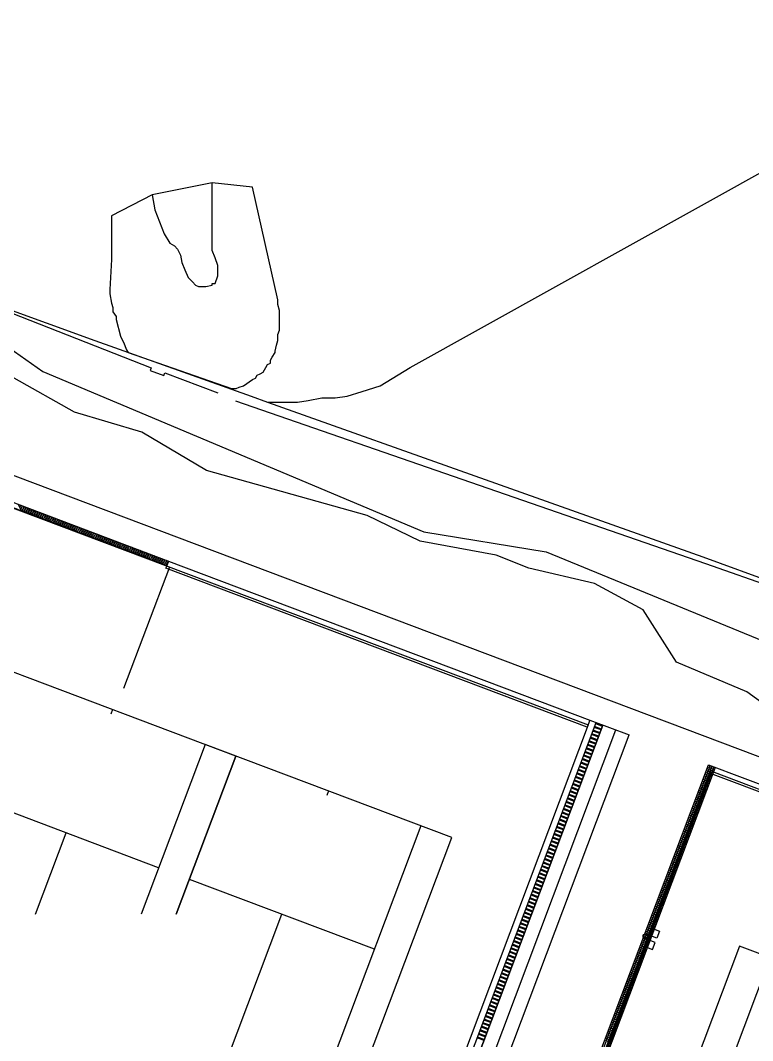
# Model space of a CAD drawing. Header units: millimetres. Extents: x 521005098 to 522149999836, y 174611071 to 175300000107.
# Drawn here: x 522026399073 to 522056878836, y 175115864628 to 175158325895 of the extents above; entities that cross this region are included whole.
import ezdxf

# ---------------------------------------------------------------- set-up
doc = ezdxf.new("R2010")
doc.units = ezdxf.units.MM
doc.header["$LTSCALE"] = 200
for name, color, linetype in [('0-35TEXT', 3, 'Continuous'), ('siteplan$0$0-35TEXT', 3, 'Continuous'), ('siteplan$0$siteplan$0$13', 1, 'Continuous'), ('siteplan$0$siteplan$0$19', 1, 'Continuous'), ('siteplan$0$siteplan$0$21', 1, 'Continuous'), ('siteplan$0$siteplan$0$25', 1, 'Continuous'), ('siteplan$0$siteplan$0$26', 1, 'Continuous'), ('siteplan$0$siteplan$0$57', 1, 'Continuous'), ('siteplan$0$siteplan$0$59', 1, 'Continuous'), ('siteplan$0$siteplan$0$60', 1, 'Continuous'), ('siteplan$0$siteplan$0$62', 1, 'Continuous'), ('siteplan$0$siteplan$0$63', 1, 'Continuous'), ('siteplan$0$siteplan$0$9', 1, 'Continuous')]:
    doc.layers.add(name, color=color, linetype=linetype)
doc.layers.get('siteplan$0$0-35TEXT').off()

# ---------------------------------------------------------------- blocks, each defined once
blk = doc.blocks.new('siteplan$0$siteplan')
at = {"layer": 'siteplan$0$siteplan$0$13', "color": 8}
for p, q in [((21536.06, 75051.38), (21534.38, 75051.56)), ((21537.12, 75046.69), (21536.06, 75051.38)), ((21531.88, 75051.06), (21530.19, 75050.19)), ((21530.19, 75050.19), (21530.19, 75048.38)), ((21530.19, 75048.38), (21530.12, 75047.12)), ((21530.12, 75047.12), (21530.12, 75046.94)), ((21530.12, 75046.94), (21530.19, 75046.56)), ((21530.19, 75046.56), (21530.25, 75046.38)), ((21537.12, 75046.5), (21537.12, 75046.69)), ((21537.19, 75046.25), (21537.12, 75046.5)), ((21530.25, 75046.38), (21530.25, 75046.19)), ((21530.25, 75046.19), (21530.38, 75046)), ((21537.19, 75045.44), (21537.19, 75046.25)), ((21530.38, 75046), (21530.38, 75045.88)), ((21530.38, 75045.88), (21530.56, 75045.19)), ((21537.12, 75045.25), (21537.19, 75045.44)), ((21537.12, 75045), (21537.12, 75045.25)), ((21530.56, 75045.19), (21530.62, 75045.06)), ((21530.62, 75045.06), (21530.69, 75044.94)), ((21530.69, 75044.94), (21530.81, 75044.62)), ((21537, 75044.56), (21537.06, 75044.81)), ((21537.06, 75044.81), (21537.12, 75045)), ((21530.81, 75044.62), (21530.88, 75044.5)), ((21530.88, 75044.5), (21535.19, 75043)), ((21536.88, 75044.31), (21537, 75044.5)), ((21537, 75044.5), (21537, 75044.56)), ((21536.62, 75043.88), (21536.69, 75044)), ((21536.69, 75044), (21536.81, 75044.06)), ((21536.81, 75044.19), (21536.88, 75044.31)), ((21536.81, 75044.06), (21536.81, 75044.19)), ((21536.19, 75043.44), (21536.25, 75043.56)), ((21536.25, 75043.56), (21536.38, 75043.62)), ((21536.38, 75043.62), (21536.5, 75043.69)), ((21536.5, 75043.69), (21536.62, 75043.88)), ((21535.5, 75043.06), (21535.69, 75043.12)), ((21535.69, 75043.12), (21536.06, 75043.38)), ((21536.06, 75043.38), (21536.19, 75043.44)), ((21535.19, 75043), (21535.38, 75043)), ((21535.38, 75043), (21535.5, 75043.06))]:
    blk.add_line(p, q, dxfattribs=at)
at = {"layer": 'siteplan$0$siteplan$0$19', "color": 8}
for p, q in [((21525.621, 75046.309), (21531.845, 75043.871)), ((21524.938, 75045.388), (21527.339, 75043.718)), ((21527.339, 75043.718), (21543.188, 75037.04)), ((21531.845, 75043.871), (21531.803, 75043.759)), ((21531.803, 75043.759), (21532.366, 75043.549)), ((21532.366, 75043.549), (21532.408, 75043.662)), ((21532.408, 75043.662), (21534.618, 75042.825)), ((21543.188, 75037.04), (21548.288, 75036.209)), ((21548.288, 75036.209), (21560.626, 75031.136))]:
    blk.add_line(p, q, dxfattribs=at)
at = {"layer": 'siteplan$0$siteplan$0$21', "color": 8}
for p, q in [((21552.644, 75020.229), (21552.754, 75020.52)), ((21552.896, 75020.134), (21552.644, 75020.229)), ((21552.754, 75020.52), (21553.005, 75020.425)), ((21553.005, 75020.425), (21552.896, 75020.134)), ((21552.574, 75020.042), (21552.464, 75019.752)), ((21552.464, 75019.752), (21552.715, 75019.657)), ((21552.825, 75019.947), (21552.574, 75020.042)), ((21552.715, 75019.657), (21552.825, 75019.947))]:
    blk.add_line(p, q, dxfattribs=at)
blk.add_circle((21552.422, 75020.206), 0.1, dxfattribs=at)
at = {"layer": 'siteplan$0$siteplan$0$25', "color": 8}
for p, q in [((21535.354, 75042.486), (21554.913, 75035.725)), ((21554.913, 75035.725), (21597.253, 75020.729))]:
    blk.add_line(p, q, dxfattribs=at)
at = {"layer": 'siteplan$0$siteplan$0$26', "color": 8}
for p, q in [((21535.37, 75027.707), (21525.106, 75031.579)), ((21530.238, 75029.643), (21530.167, 75029.457)), ((21550.106, 75029.203), (21551.734, 75028.588)), ((21537.671, 74994.594), (21550.649, 75028.998)), ((21538.214, 74994.389), (21551.191, 75028.793)), ((21538.756, 74994.185), (21551.734, 75028.588)), ((21534.088, 75028.191), (21531.421, 75021.122)), ((21534.088, 75028.191), (21531.421, 75021.122)), ((21544.352, 75024.319), (21534.088, 75028.191)), ((21535.37, 75027.707), (21532.886, 75021.122)), ((21532.886, 75021.122), (21535.37, 75027.707)), ((21539.22, 75026.255), (21539.15, 75026.068)), ((21532.152, 75023.059), (21524.452, 75025.963)), ((21527.022, 75021.122), (21528.302, 75024.512)), ((21543.07, 75024.803), (21534.681, 75002.562)), ((21535.963, 75002.079), (21544.352, 75024.319)), ((21541.134, 75019.671), (21533.434, 75022.575)), ((21532.765, 75009.148), (21537.284, 75021.124)), ((21556.328, 75019.801), (21547.939, 74997.561)), ((21566.592, 75015.93), (21556.328, 75019.801)), ((21557.61, 75019.318), (21549.221, 74997.078))]:
    blk.add_line(p, q, dxfattribs=at)
at = {"layer": 'siteplan$0$siteplan$0$57', "color": 8}
for p, q in [((21590.021, 75015.268), (21475.873, 75058.326)), ((21528.65, 75042.019), (21526.134, 75043.44)), ((21531.453, 75041.182), (21528.65, 75042.019)), ((21534.147, 75039.59), (21531.453, 75041.182)), ((21540.838, 75037.719), (21534.147, 75039.59)), ((21543.038, 75036.658), (21540.838, 75037.719)), ((21546.209, 75036.064), (21543.038, 75036.658)), ((21547.565, 75035.525), (21546.209, 75036.064)), ((21550.303, 75034.885), (21547.565, 75035.525)), ((21552.317, 75033.789), (21550.303, 75034.885)), ((21553.706, 75031.613), (21552.317, 75033.789)), ((21556.639, 75030.382), (21553.706, 75031.613)), ((21558.951, 75028.69), (21556.639, 75030.382))]:
    blk.add_line(p, q, dxfattribs=at)
at = {"layer": 'siteplan$0$siteplan$0$59', "color": 8}
for p, q in [((21515.029, 75042.434), (21532.567, 75035.818)), ((21532.497, 75035.631), (21515.145, 75042.176)), ((21526.443, 75037.915), (21526.326, 75038.172)), ((21526.527, 75037.883), (21526.41, 75038.141)), ((21526.611, 75037.851), (21526.494, 75038.109)), ((21526.695, 75037.82), (21526.579, 75038.077)), ((21526.779, 75037.788), (21526.663, 75038.046)), ((21526.863, 75037.756), (21526.747, 75038.014)), ((21526.947, 75037.725), (21526.831, 75037.982)), ((21527.031, 75037.693), (21526.915, 75037.951)), ((21527.115, 75037.661), (21526.999, 75037.919)), ((21527.199, 75037.629), (21527.083, 75037.887)), ((21527.283, 75037.598), (21527.167, 75037.856)), ((21527.367, 75037.566), (21527.251, 75037.824)), ((21527.451, 75037.534), (21527.335, 75037.792)), ((21527.535, 75037.503), (21527.419, 75037.76)), ((21527.619, 75037.471), (21527.503, 75037.729)), ((21527.703, 75037.439), (21527.587, 75037.697)), ((21527.787, 75037.408), (21527.671, 75037.665)), ((21527.871, 75037.376), (21527.755, 75037.634)), ((21527.955, 75037.344), (21527.839, 75037.602)), ((21528.039, 75037.313), (21527.923, 75037.57)), ((21528.123, 75037.281), (21528.007, 75037.539)), ((21528.207, 75037.249), (21528.091, 75037.507)), ((21528.291, 75037.217), (21528.175, 75037.475)), ((21528.376, 75037.186), (21528.259, 75037.443)), ((21528.46, 75037.154), (21528.343, 75037.412)), ((21528.544, 75037.122), (21528.427, 75037.38)), ((21528.628, 75037.091), (21528.511, 75037.348)), ((21528.712, 75037.059), (21528.595, 75037.317)), ((21528.796, 75037.027), (21528.679, 75037.285)), ((21528.88, 75036.996), (21528.763, 75037.253)), ((21528.964, 75036.964), (21528.847, 75037.222)), ((21529.048, 75036.932), (21528.931, 75037.19)), ((21529.132, 75036.9), (21529.015, 75037.158)), ((21529.216, 75036.869), (21529.099, 75037.127)), ((21529.3, 75036.837), (21529.183, 75037.095)), ((21529.384, 75036.805), (21529.267, 75037.063)), ((21529.468, 75036.774), (21529.351, 75037.031)), ((21529.552, 75036.742), (21529.435, 75037)), ((21529.636, 75036.71), (21529.519, 75036.968)), ((21529.72, 75036.679), (21529.603, 75036.936)), ((21529.804, 75036.647), (21529.687, 75036.905)), ((21529.888, 75036.615), (21529.771, 75036.873)), ((21529.972, 75036.584), (21529.855, 75036.841)), ((21530.056, 75036.552), (21529.939, 75036.81)), ((21530.14, 75036.52), (21530.023, 75036.778)), ((21530.224, 75036.488), (21530.107, 75036.746)), ((21530.308, 75036.457), (21530.192, 75036.714)), ((21530.392, 75036.425), (21530.276, 75036.683)), ((21530.476, 75036.393), (21530.36, 75036.651)), ((21530.56, 75036.362), (21530.444, 75036.619)), ((21530.644, 75036.33), (21530.528, 75036.588)), ((21530.728, 75036.298), (21530.612, 75036.556)), ((21530.812, 75036.267), (21530.696, 75036.524)), ((21530.896, 75036.235), (21530.78, 75036.493)), ((21530.98, 75036.203), (21530.864, 75036.461)), ((21531.064, 75036.172), (21530.948, 75036.429)), ((21531.148, 75036.14), (21531.032, 75036.398)), ((21531.232, 75036.108), (21531.116, 75036.366)), ((21531.316, 75036.076), (21531.2, 75036.334)), ((21531.4, 75036.045), (21531.284, 75036.302)), ((21531.484, 75036.013), (21531.368, 75036.271)), ((21531.568, 75035.981), (21531.452, 75036.239)), ((21531.652, 75035.95), (21531.536, 75036.207)), ((21531.736, 75035.918), (21531.62, 75036.176)), ((21531.82, 75035.886), (21531.704, 75036.144)), ((21531.905, 75035.855), (21531.788, 75036.112)), ((21531.989, 75035.823), (21531.872, 75036.081)), ((21532.073, 75035.791), (21531.956, 75036.049)), ((21532.157, 75035.759), (21532.04, 75036.017)), ((21532.241, 75035.728), (21532.124, 75035.986)), ((21532.325, 75035.696), (21532.208, 75035.954)), ((21532.409, 75035.664), (21532.292, 75035.922)), ((21532.493, 75035.633), (21532.376, 75035.89)), ((21532.527, 75035.711), (21532.46, 75035.859)), ((21532.567, 75035.818), (21532.497, 75035.631)), ((21532.559, 75035.795), (21532.544, 75035.827))]:
    blk.add_line(p, q, dxfattribs=at)
at = {"layer": 'siteplan$0$siteplan$0$60', "color": 8}
for p, q in [((21515.175, 75042.149), (21550.03, 75029.001)), ((21530.708, 75030.536), (21532.614, 75035.587)), ((21550.03, 75029.001), (21537.128, 74994.799)), ((21542.256, 74992.865), (21555.163, 75027.081)), ((21555.163, 75027.081), (21587.218, 75014.99))]:
    blk.add_line(p, q, dxfattribs=at)
at = {"layer": 'siteplan$0$siteplan$0$62', "color": 8}
for p, q in [((21532.456, 75035.524), (21532.491, 75035.617)), ((21549.995, 75028.908), (21532.456, 75035.524)), ((21532.567, 75035.818), (21550.106, 75029.203)), ((21550.106, 75029.203), (21549.995, 75028.908)), ((21541.998, 74992.748), (21555.046, 75027.339)), ((21542.384, 74992.923), (21555.221, 75026.952)), ((21555.046, 75027.339), (21587.288, 75015.177)), ((21555.221, 75026.952), (21587.183, 75014.896))]:
    blk.add_line(p, q, dxfattribs=at)
at = {"layer": 'siteplan$0$siteplan$0$63', "color": 8}
for p, q in [((21537.39, 74994.7), (21550.368, 75029.104)), ((21550.634, 75028.96), (21550.353, 75029.066)), ((21550.641, 75028.978), (21550.36, 75029.084)), ((21550.368, 75029.104), (21550.649, 75028.998)), ((21550.649, 75028.998), (21537.671, 74994.594)), ((21550.473, 75028.533), (21550.192, 75028.638)), ((21550.515, 75028.644), (21550.234, 75028.75)), ((21550.522, 75028.663), (21550.241, 75028.768)), ((21550.529, 75028.681), (21550.248, 75028.787)), ((21550.571, 75028.793), (21550.29, 75028.898)), ((21550.578, 75028.811), (21550.297, 75028.917)), ((21550.585, 75028.83), (21550.304, 75028.936)), ((21550.627, 75028.941), (21550.346, 75029.047)), ((21550.347, 75028.198), (21550.066, 75028.304)), ((21550.354, 75028.217), (21550.073, 75028.323)), ((21550.361, 75028.236), (21550.08, 75028.341)), ((21550.403, 75028.347), (21550.122, 75028.453)), ((21550.41, 75028.366), (21550.129, 75028.471)), ((21550.417, 75028.384), (21550.136, 75028.49)), ((21550.459, 75028.495), (21550.178, 75028.601)), ((21550.466, 75028.514), (21550.185, 75028.62)), ((21550.179, 75027.753), (21549.898, 75027.859)), ((21550.186, 75027.771), (21549.905, 75027.877)), ((21550.193, 75027.79), (21549.912, 75027.896)), ((21550.235, 75027.901), (21549.954, 75028.007)), ((21550.242, 75027.92), (21549.961, 75028.026)), ((21550.249, 75027.938), (21549.968, 75028.044)), ((21550.291, 75028.05), (21550.01, 75028.156)), ((21550.298, 75028.068), (21550.017, 75028.174)), ((21550.305, 75028.087), (21550.024, 75028.193)), ((21550.011, 75027.307), (21549.73, 75027.413)), ((21550.018, 75027.326), (21549.737, 75027.432)), ((21550.025, 75027.344), (21549.744, 75027.45)), ((21550.067, 75027.456), (21549.786, 75027.562)), ((21550.074, 75027.474), (21549.793, 75027.58)), ((21550.081, 75027.493), (21549.8, 75027.599)), ((21550.123, 75027.604), (21549.842, 75027.71)), ((21550.13, 75027.623), (21549.849, 75027.729)), ((21550.137, 75027.641), (21549.856, 75027.747)), ((21541.998, 74992.748), (21555.046, 75027.339)), ((21555.11, 75027.315), (21542.062, 74992.724)), ((21555.184, 75027.287), (21542.136, 74992.696)), ((21555.259, 75027.259), (21542.211, 74992.668)), ((21555.327, 75027.233), (21542.279, 74992.642)), ((21549.843, 75026.862), (21549.562, 75026.967)), ((21549.85, 75026.88), (21549.569, 75026.986)), ((21549.857, 75026.899), (21549.576, 75027.005)), ((21549.899, 75027.01), (21549.618, 75027.116)), ((21549.906, 75027.029), (21549.625, 75027.135)), ((21549.913, 75027.047), (21549.632, 75027.153)), ((21549.955, 75027.159), (21549.674, 75027.265)), ((21549.962, 75027.177), (21549.681, 75027.283)), ((21549.969, 75027.196), (21549.688, 75027.302)), ((21555.179, 75026.842), (21554.899, 75026.948)), ((21555.207, 75026.916), (21554.927, 75027.022)), ((21555.235, 75026.991), (21554.955, 75027.097)), ((21555.263, 75027.065), (21554.983, 75027.171)), ((21555.291, 75027.139), (21555.011, 75027.245)), ((21555.319, 75027.214), (21555.039, 75027.319)), ((21555.046, 75027.339), (21555.327, 75027.233)), ((21549.675, 75026.416), (21549.394, 75026.522)), ((21549.682, 75026.435), (21549.401, 75026.54)), ((21549.689, 75026.453), (21549.408, 75026.559)), ((21549.731, 75026.565), (21549.45, 75026.67)), ((21549.738, 75026.583), (21549.457, 75026.689)), ((21549.745, 75026.602), (21549.464, 75026.708)), ((21549.787, 75026.713), (21549.506, 75026.819)), ((21549.794, 75026.732), (21549.513, 75026.838)), ((21549.801, 75026.75), (21549.52, 75026.856)), ((21555.039, 75026.471), (21554.759, 75026.577)), ((21555.067, 75026.545), (21554.787, 75026.651)), ((21555.095, 75026.619), (21554.815, 75026.725)), ((21555.123, 75026.694), (21554.843, 75026.8)), ((21555.151, 75026.768), (21554.871, 75026.874)), ((21549.514, 75025.989), (21549.233, 75026.095)), ((21549.521, 75026.008), (21549.24, 75026.113)), ((21549.563, 75026.119), (21549.282, 75026.225)), ((21549.57, 75026.138), (21549.289, 75026.243)), ((21549.577, 75026.156), (21549.296, 75026.262)), ((21549.619, 75026.267), (21549.338, 75026.373)), ((21549.626, 75026.286), (21549.345, 75026.392)), ((21549.633, 75026.305), (21549.352, 75026.41)), ((21554.871, 75026.025), (21554.59, 75026.131)), ((21554.899, 75026.1), (21554.618, 75026.205)), ((21554.927, 75026.174), (21554.646, 75026.28)), ((21554.955, 75026.248), (21554.674, 75026.354)), ((21554.983, 75026.322), (21554.702, 75026.428)), ((21555.011, 75026.397), (21554.731, 75026.502)), ((21549.352, 75025.562), (21549.072, 75025.668)), ((21549.395, 75025.673), (21549.114, 75025.779)), ((21549.402, 75025.692), (21549.121, 75025.798)), ((21549.409, 75025.71), (21549.128, 75025.816)), ((21549.451, 75025.822), (21549.17, 75025.928)), ((21549.458, 75025.84), (21549.177, 75025.946)), ((21549.465, 75025.859), (21549.184, 75025.965)), ((21549.507, 75025.97), (21549.226, 75026.076)), ((21554.703, 75025.58), (21554.422, 75025.686)), ((21554.731, 75025.654), (21554.45, 75025.76)), ((21554.759, 75025.728), (21554.478, 75025.834)), ((21554.787, 75025.802), (21554.506, 75025.908)), ((21554.815, 75025.877), (21554.534, 75025.983)), ((21554.843, 75025.951), (21554.562, 75026.057)), ((21549.226, 75025.228), (21548.946, 75025.334)), ((21549.233, 75025.246), (21548.953, 75025.352)), ((21549.24, 75025.265), (21548.96, 75025.371)), ((21549.282, 75025.376), (21549.002, 75025.482)), ((21549.289, 75025.395), (21549.009, 75025.501)), ((21549.296, 75025.413), (21549.016, 75025.519)), ((21549.338, 75025.525), (21549.058, 75025.631)), ((21549.345, 75025.543), (21549.065, 75025.649)), ((21554.535, 75025.134), (21554.254, 75025.24)), ((21554.563, 75025.208), (21554.282, 75025.314)), ((21554.591, 75025.283), (21554.31, 75025.388)), ((21554.619, 75025.357), (21554.338, 75025.463)), ((21554.647, 75025.431), (21554.366, 75025.537)), ((21554.675, 75025.505), (21554.394, 75025.611)), ((21549.058, 75024.782), (21548.778, 75024.888)), ((21549.065, 75024.801), (21548.785, 75024.907)), ((21549.072, 75024.819), (21548.792, 75024.925)), ((21549.114, 75024.931), (21548.834, 75025.037)), ((21549.121, 75024.949), (21548.841, 75025.055)), ((21549.128, 75024.968), (21548.848, 75025.074)), ((21549.17, 75025.079), (21548.89, 75025.185)), ((21549.177, 75025.098), (21548.897, 75025.204)), ((21549.184, 75025.116), (21548.904, 75025.222)), ((21554.395, 75024.763), (21554.114, 75024.869)), ((21554.423, 75024.837), (21554.142, 75024.943)), ((21554.451, 75024.911), (21554.17, 75025.017)), ((21554.479, 75024.986), (21554.198, 75025.091)), ((21554.507, 75025.06), (21554.226, 75025.166)), ((21548.89, 75024.337), (21548.61, 75024.442)), ((21548.897, 75024.355), (21548.617, 75024.461)), ((21548.904, 75024.374), (21548.624, 75024.48)), ((21548.946, 75024.485), (21548.666, 75024.591)), ((21548.953, 75024.504), (21548.673, 75024.61)), ((21548.96, 75024.522), (21548.68, 75024.628)), ((21549.002, 75024.634), (21548.722, 75024.739)), ((21549.009, 75024.652), (21548.729, 75024.758)), ((21549.016, 75024.671), (21548.736, 75024.777)), ((21554.227, 75024.317), (21553.946, 75024.423)), ((21554.255, 75024.391), (21553.974, 75024.497)), ((21554.283, 75024.466), (21554.002, 75024.572)), ((21554.311, 75024.54), (21554.03, 75024.646)), ((21554.339, 75024.614), (21554.058, 75024.72)), ((21554.367, 75024.688), (21554.086, 75024.794)), ((21548.722, 75023.891), (21548.441, 75023.997)), ((21548.729, 75023.909), (21548.448, 75024.015)), ((21548.736, 75023.928), (21548.455, 75024.034)), ((21548.778, 75024.039), (21548.498, 75024.145)), ((21548.785, 75024.058), (21548.505, 75024.164)), ((21548.792, 75024.077), (21548.512, 75024.182)), ((21548.834, 75024.188), (21548.554, 75024.294)), ((21548.841, 75024.207), (21548.561, 75024.312)), ((21548.848, 75024.225), (21548.568, 75024.331)), ((21554.059, 75023.872), (21553.778, 75023.977)), ((21554.087, 75023.946), (21553.806, 75024.052)), ((21554.115, 75024.02), (21553.834, 75024.126)), ((21554.143, 75024.094), (21553.862, 75024.2)), ((21554.171, 75024.169), (21553.89, 75024.274)), ((21554.199, 75024.243), (21553.918, 75024.349)), ((21548.554, 75023.445), (21548.273, 75023.551)), ((21548.561, 75023.464), (21548.28, 75023.57)), ((21548.568, 75023.482), (21548.287, 75023.588)), ((21548.61, 75023.594), (21548.329, 75023.7)), ((21548.617, 75023.612), (21548.336, 75023.718)), ((21548.624, 75023.631), (21548.343, 75023.737)), ((21548.666, 75023.742), (21548.385, 75023.848)), ((21548.673, 75023.761), (21548.392, 75023.867)), ((21548.68, 75023.78), (21548.399, 75023.885)), ((21553.919, 75023.5), (21553.638, 75023.606)), ((21553.947, 75023.574), (21553.666, 75023.68)), ((21553.975, 75023.649), (21553.694, 75023.755)), ((21554.003, 75023.723), (21553.722, 75023.829)), ((21554.031, 75023.797), (21553.75, 75023.903)), ((21548.393, 75023.018), (21548.112, 75023.124)), ((21548.4, 75023.037), (21548.119, 75023.143)), ((21548.442, 75023.148), (21548.161, 75023.254)), ((21548.449, 75023.167), (21548.168, 75023.273)), ((21548.456, 75023.185), (21548.175, 75023.291)), ((21548.498, 75023.297), (21548.217, 75023.403)), ((21548.505, 75023.315), (21548.224, 75023.421)), ((21548.512, 75023.334), (21548.231, 75023.44)), ((21553.751, 75023.055), (21553.47, 75023.16)), ((21553.779, 75023.129), (21553.498, 75023.235)), ((21553.807, 75023.203), (21553.526, 75023.309)), ((21553.835, 75023.277), (21553.554, 75023.383)), ((21553.863, 75023.352), (21553.582, 75023.458)), ((21553.891, 75023.426), (21553.61, 75023.532)), ((21548.232, 75022.591), (21547.951, 75022.697)), ((21548.274, 75022.703), (21547.993, 75022.809)), ((21548.281, 75022.721), (21548, 75022.827)), ((21548.288, 75022.74), (21548.007, 75022.846)), ((21548.33, 75022.851), (21548.049, 75022.957)), ((21548.337, 75022.87), (21548.056, 75022.976)), ((21548.344, 75022.888), (21548.063, 75022.994)), ((21548.386, 75023), (21548.105, 75023.106)), ((21553.582, 75022.609), (21553.302, 75022.715)), ((21553.61, 75022.683), (21553.33, 75022.789)), ((21553.638, 75022.758), (21553.358, 75022.863)), ((21553.666, 75022.832), (21553.386, 75022.938)), ((21553.695, 75022.906), (21553.414, 75023.012)), ((21553.723, 75022.98), (21553.442, 75023.086)), ((21548.106, 75022.257), (21547.825, 75022.363)), ((21548.113, 75022.276), (21547.832, 75022.382)), ((21548.12, 75022.294), (21547.839, 75022.4)), ((21548.162, 75022.406), (21547.881, 75022.511)), ((21548.169, 75022.424), (21547.888, 75022.53)), ((21548.176, 75022.443), (21547.895, 75022.549)), ((21548.218, 75022.554), (21547.937, 75022.66)), ((21548.225, 75022.573), (21547.944, 75022.679)), ((21553.414, 75022.163), (21553.134, 75022.269)), ((21553.442, 75022.238), (21553.162, 75022.344)), ((21553.47, 75022.312), (21553.19, 75022.418)), ((21553.498, 75022.386), (21553.218, 75022.492)), ((21553.526, 75022.46), (21553.246, 75022.566)), ((21553.554, 75022.535), (21553.274, 75022.641)), ((21547.938, 75021.811), (21547.657, 75021.917)), ((21547.945, 75021.83), (21547.664, 75021.936)), ((21547.952, 75021.849), (21547.671, 75021.954)), ((21547.994, 75021.96), (21547.713, 75022.066)), ((21548.001, 75021.979), (21547.72, 75022.084)), ((21548.008, 75021.997), (21547.727, 75022.103)), ((21548.05, 75022.109), (21547.769, 75022.214)), ((21548.057, 75022.127), (21547.776, 75022.233)), ((21548.064, 75022.146), (21547.783, 75022.252)), ((21553.274, 75021.792), (21552.994, 75021.898)), ((21553.302, 75021.866), (21553.022, 75021.972)), ((21553.33, 75021.941), (21553.05, 75022.046)), ((21553.358, 75022.015), (21553.078, 75022.121)), ((21553.386, 75022.089), (21553.106, 75022.195)), ((21547.77, 75021.366), (21547.489, 75021.472)), ((21547.777, 75021.384), (21547.496, 75021.49)), ((21547.784, 75021.403), (21547.503, 75021.509)), ((21547.826, 75021.514), (21547.545, 75021.62)), ((21547.833, 75021.533), (21547.552, 75021.639)), ((21547.84, 75021.552), (21547.559, 75021.657)), ((21547.882, 75021.663), (21547.601, 75021.769)), ((21547.889, 75021.681), (21547.608, 75021.787)), ((21547.896, 75021.7), (21547.615, 75021.806)), ((21553.106, 75021.346), (21552.826, 75021.452)), ((21553.134, 75021.421), (21552.854, 75021.527)), ((21553.162, 75021.495), (21552.882, 75021.601)), ((21553.19, 75021.569), (21552.91, 75021.675)), ((21553.218, 75021.644), (21552.938, 75021.749)), ((21553.246, 75021.718), (21552.966, 75021.824)), ((21547.602, 75020.92), (21547.321, 75021.026)), ((21547.609, 75020.939), (21547.328, 75021.045)), ((21547.616, 75020.957), (21547.335, 75021.063)), ((21547.658, 75021.069), (21547.377, 75021.175)), ((21547.665, 75021.087), (21547.384, 75021.193)), ((21547.672, 75021.106), (21547.391, 75021.212)), ((21547.714, 75021.217), (21547.433, 75021.323)), ((21547.721, 75021.236), (21547.44, 75021.342)), ((21547.728, 75021.254), (21547.447, 75021.36)), ((21552.938, 75020.901), (21552.657, 75021.007)), ((21552.966, 75020.975), (21552.685, 75021.081)), ((21552.994, 75021.049), (21552.713, 75021.155)), ((21553.022, 75021.124), (21552.741, 75021.23)), ((21553.05, 75021.198), (21552.769, 75021.304)), ((21553.078, 75021.272), (21552.797, 75021.378)), ((21547.433, 75020.475), (21547.153, 75020.581)), ((21547.441, 75020.493), (21547.16, 75020.599)), ((21547.448, 75020.512), (21547.167, 75020.618)), ((21547.49, 75020.623), (21547.209, 75020.729)), ((21547.497, 75020.642), (21547.216, 75020.748)), ((21547.504, 75020.66), (21547.223, 75020.766)), ((21547.546, 75020.772), (21547.265, 75020.878)), ((21547.553, 75020.79), (21547.272, 75020.896)), ((21547.56, 75020.809), (21547.279, 75020.915)), ((21552.798, 75020.53), (21552.517, 75020.635)), ((21552.826, 75020.604), (21552.545, 75020.71)), ((21552.854, 75020.678), (21552.573, 75020.784)), ((21552.882, 75020.752), (21552.601, 75020.858)), ((21552.91, 75020.827), (21552.629, 75020.932)), ((21547.272, 75020.048), (21546.992, 75020.153)), ((21547.279, 75020.066), (21546.999, 75020.172)), ((21547.321, 75020.178), (21547.041, 75020.283)), ((21547.328, 75020.196), (21547.048, 75020.302)), ((21547.335, 75020.215), (21547.055, 75020.321)), ((21547.377, 75020.326), (21547.097, 75020.432)), ((21547.384, 75020.345), (21547.104, 75020.451)), ((21547.391, 75020.363), (21547.111, 75020.469)), ((21552.63, 75020.084), (21552.349, 75020.19)), ((21552.658, 75020.158), (21552.377, 75020.264)), ((21552.686, 75020.232), (21552.405, 75020.338)), ((21552.714, 75020.307), (21552.433, 75020.413)), ((21552.742, 75020.381), (21552.461, 75020.487)), ((21552.77, 75020.455), (21552.489, 75020.561)), ((21547.111, 75019.621), (21546.831, 75019.726)), ((21547.153, 75019.732), (21546.873, 75019.838)), ((21547.16, 75019.751), (21546.88, 75019.856)), ((21547.167, 75019.769), (21546.887, 75019.875)), ((21547.209, 75019.881), (21546.929, 75019.986)), ((21547.216, 75019.899), (21546.936, 75020.005)), ((21547.223, 75019.918), (21546.943, 75020.024)), ((21547.265, 75020.029), (21546.985, 75020.135)), ((21552.462, 75019.638), (21552.181, 75019.744)), ((21552.49, 75019.713), (21552.209, 75019.818)), ((21552.518, 75019.787), (21552.237, 75019.893)), ((21552.546, 75019.861), (21552.265, 75019.967)), ((21552.574, 75019.935), (21552.293, 75020.041)), ((21552.602, 75020.01), (21552.321, 75020.116)), ((21546.985, 75019.286), (21546.705, 75019.392)), ((21546.992, 75019.305), (21546.712, 75019.411)), ((21546.999, 75019.324), (21546.719, 75019.429)), ((21547.041, 75019.435), (21546.761, 75019.541)), ((21547.048, 75019.453), (21546.768, 75019.559)), ((21547.055, 75019.472), (21546.775, 75019.578)), ((21547.097, 75019.583), (21546.817, 75019.689)), ((21547.104, 75019.602), (21546.824, 75019.708)), ((21552.294, 75019.193), (21552.013, 75019.299)), ((21552.322, 75019.267), (21552.041, 75019.373)), ((21552.35, 75019.341), (21552.069, 75019.447)), ((21552.378, 75019.416), (21552.097, 75019.521)), ((21552.406, 75019.49), (21552.125, 75019.596)), ((21552.434, 75019.564), (21552.153, 75019.67)), ((21546.817, 75018.841), (21546.536, 75018.947)), ((21546.824, 75018.859), (21546.543, 75018.965)), ((21546.831, 75018.878), (21546.55, 75018.984)), ((21546.873, 75018.989), (21546.593, 75019.095)), ((21546.88, 75019.008), (21546.6, 75019.114)), ((21546.887, 75019.026), (21546.607, 75019.132)), ((21546.929, 75019.138), (21546.649, 75019.244)), ((21546.936, 75019.156), (21546.656, 75019.262)), ((21546.943, 75019.175), (21546.663, 75019.281)), ((21552.154, 75018.821), (21551.873, 75018.927)), ((21552.182, 75018.896), (21551.901, 75019.002)), ((21552.21, 75018.97), (21551.929, 75019.076)), ((21552.238, 75019.044), (21551.957, 75019.15)), ((21552.266, 75019.118), (21551.985, 75019.224)), ((21546.649, 75018.395), (21546.368, 75018.501)), ((21546.656, 75018.414), (21546.375, 75018.52)), ((21546.663, 75018.432), (21546.382, 75018.538)), ((21546.705, 75018.544), (21546.424, 75018.65)), ((21546.712, 75018.562), (21546.431, 75018.668)), ((21546.719, 75018.581), (21546.438, 75018.687)), ((21546.761, 75018.692), (21546.48, 75018.798)), ((21546.768, 75018.711), (21546.487, 75018.817)), ((21546.775, 75018.729), (21546.494, 75018.835)), ((21551.986, 75018.376), (21551.705, 75018.482)), ((21552.014, 75018.45), (21551.733, 75018.556)), ((21552.042, 75018.524), (21551.761, 75018.63)), ((21552.07, 75018.599), (21551.789, 75018.704)), ((21552.098, 75018.673), (21551.817, 75018.779)), ((21552.126, 75018.747), (21551.845, 75018.853)), ((21546.481, 75017.95), (21546.2, 75018.055)), ((21546.488, 75017.968), (21546.207, 75018.074)), ((21546.495, 75017.987), (21546.214, 75018.093)), ((21546.537, 75018.098), (21546.256, 75018.204)), ((21546.544, 75018.117), (21546.263, 75018.223)), ((21546.551, 75018.135), (21546.27, 75018.241)), ((21546.593, 75018.247), (21546.312, 75018.353)), ((21546.6, 75018.265), (21546.319, 75018.371)), ((21546.607, 75018.284), (21546.326, 75018.39)), ((21551.818, 75017.93), (21551.537, 75018.036)), ((21551.846, 75018.004), (21551.565, 75018.11)), ((21551.874, 75018.079), (21551.593, 75018.185)), ((21551.902, 75018.153), (21551.621, 75018.259)), ((21551.93, 75018.227), (21551.649, 75018.333)), ((21551.958, 75018.302), (21551.677, 75018.407)), ((21546.313, 75017.504), (21546.032, 75017.61)), ((21546.32, 75017.523), (21546.039, 75017.628)), ((21546.327, 75017.541), (21546.046, 75017.647)), ((21546.369, 75017.653), (21546.088, 75017.758)), ((21546.376, 75017.671), (21546.095, 75017.777)), ((21546.383, 75017.69), (21546.102, 75017.796)), ((21546.425, 75017.801), (21546.144, 75017.907)), ((21546.432, 75017.82), (21546.151, 75017.925)), ((21546.439, 75017.838), (21546.158, 75017.944)), ((21551.677, 75017.559), (21551.397, 75017.665)), ((21551.705, 75017.633), (21551.425, 75017.739)), ((21551.733, 75017.707), (21551.453, 75017.813)), ((21551.762, 75017.782), (21551.481, 75017.888)), ((21551.79, 75017.856), (21551.509, 75017.962)), ((21546.152, 75017.077), (21545.871, 75017.183)), ((21546.159, 75017.096), (21545.878, 75017.201)), ((21546.201, 75017.207), (21545.92, 75017.313)), ((21546.208, 75017.225), (21545.927, 75017.331)), ((21546.215, 75017.244), (21545.934, 75017.35)), ((21546.257, 75017.355), (21545.976, 75017.461)), ((21546.264, 75017.374), (21545.983, 75017.48)), ((21546.271, 75017.393), (21545.99, 75017.498)), ((21551.509, 75017.113), (21551.229, 75017.219)), ((21551.537, 75017.187), (21551.257, 75017.293)), ((21551.565, 75017.262), (21551.285, 75017.368)), ((21551.593, 75017.336), (21551.313, 75017.442)), ((21551.621, 75017.41), (21551.341, 75017.516)), ((21551.649, 75017.485), (21551.369, 75017.59)), ((21545.991, 75016.65), (21545.71, 75016.756)), ((21546.033, 75016.761), (21545.752, 75016.867)), ((21546.04, 75016.78), (21545.759, 75016.886)), ((21546.047, 75016.798), (21545.766, 75016.904)), ((21546.089, 75016.91), (21545.808, 75017.016)), ((21546.096, 75016.928), (21545.815, 75017.034)), ((21546.103, 75016.947), (21545.822, 75017.053)), ((21546.145, 75017.058), (21545.864, 75017.164)), ((21551.341, 75016.668), (21551.061, 75016.774)), ((21551.369, 75016.742), (21551.089, 75016.848)), ((21551.397, 75016.816), (21551.117, 75016.922)), ((21551.425, 75016.89), (21551.145, 75016.996)), ((21551.453, 75016.965), (21551.173, 75017.071)), ((21551.481, 75017.039), (21551.201, 75017.145)), ((21545.865, 75016.316), (21545.584, 75016.422)), ((21545.872, 75016.334), (21545.591, 75016.44)), ((21545.879, 75016.353), (21545.598, 75016.459)), ((21545.921, 75016.464), (21545.64, 75016.57)), ((21545.928, 75016.483), (21545.647, 75016.589)), ((21545.935, 75016.501), (21545.654, 75016.607)), ((21545.977, 75016.613), (21545.696, 75016.719)), ((21545.984, 75016.631), (21545.703, 75016.737)), ((21551.173, 75016.222), (21550.893, 75016.328)), ((21551.201, 75016.296), (21550.921, 75016.402)), ((21551.229, 75016.371), (21550.949, 75016.476)), ((21551.257, 75016.445), (21550.977, 75016.551)), ((21551.285, 75016.519), (21551.005, 75016.625)), ((21551.313, 75016.593), (21551.033, 75016.699)), ((21545.697, 75015.87), (21545.416, 75015.976)), ((21545.704, 75015.889), (21545.423, 75015.995)), ((21545.711, 75015.907), (21545.43, 75016.013)), ((21545.753, 75016.019), (21545.472, 75016.125)), ((21545.76, 75016.037), (21545.479, 75016.143)), ((21545.767, 75016.056), (21545.486, 75016.162)), ((21545.809, 75016.167), (21545.528, 75016.273)), ((21545.816, 75016.186), (21545.535, 75016.292)), ((21545.823, 75016.204), (21545.542, 75016.31)), ((21551.033, 75015.851), (21550.752, 75015.957)), ((21551.061, 75015.925), (21550.78, 75016.031)), ((21551.089, 75015.999), (21550.808, 75016.105)), ((21551.117, 75016.073), (21550.836, 75016.179)), ((21551.145, 75016.148), (21550.864, 75016.254)), ((21551.005, 75015.776), (21550.724, 75015.882))]:
    blk.add_line(p, q, dxfattribs=at)
at = {"layer": 'siteplan$0$siteplan$0$9', "color": 8}
for p, q in [((21542.62, 75043.88), (21558.81, 75052.88)), ((21534.38, 75051.56), (21531.88, 75051.06)), ((21534.38, 75050.12), (21534.38, 75051.56)), ((21531.88, 75051.06), (21532, 75050.44)), ((21532, 75050.44), (21532.19, 75049.94)), ((21532.19, 75049.94), (21532.38, 75049.44)), ((21534.38, 75049.81), (21534.38, 75050.12)), ((21532.38, 75049.44), (21532.62, 75049.06)), ((21534.38, 75049.19), (21534.38, 75049.81)), ((21532.62, 75049.06), (21532.81, 75048.94)), ((21534.38, 75048.94), (21534.38, 75049.19)), ((21532.81, 75048.94), (21532.94, 75048.81)), ((21532.94, 75048.81), (21533.06, 75048.56)), ((21534.38, 75048.75), (21534.38, 75048.94)), ((21534.5, 75048.44), (21534.38, 75048.75)), ((21533.06, 75048.56), (21533.12, 75048.25)), ((21533.12, 75048.25), (21533.25, 75047.94)), ((21534.62, 75048.12), (21534.5, 75048.44)), ((21533.25, 75047.94), (21533.38, 75047.62)), ((21534.62, 75047.69), (21534.62, 75048.12)), ((21522.06, 75047.69), (21529.5, 75045)), ((21533.38, 75047.62), (21533.56, 75047.44)), ((21533.56, 75047.44), (21533.69, 75047.31)), ((21534.38, 75047.31), (21534.38, 75047.38)), ((21534.38, 75047.38), (21534.5, 75047.38)), ((21534.5, 75047.38), (21534.62, 75047.69)), ((21533.69, 75047.31), (21533.81, 75047.25)), ((21533.81, 75047.25), (21534.12, 75047.25)), ((21534.12, 75047.25), (21534.38, 75047.31)), ((21529.5, 75045), (21536, 75042.69)), ((21541.38, 75043.12), (21542.62, 75043.88)), ((21540.62, 75042.88), (21541.38, 75043.12)), ((21536, 75042.69), (21536.69, 75042.44)), ((21539.5, 75042.62), (21540, 75042.69)), ((21540, 75042.69), (21540.62, 75042.88)), ((21536.69, 75042.44), (21537.94, 75042.44)), ((21536.69, 75042.44), (21554.81, 75036)), ((21537.94, 75042.44), (21538.38, 75042.5)), ((21538.38, 75042.5), (21538.94, 75042.62)), ((21538.94, 75042.62), (21539.5, 75042.62)), ((21554.81, 75036), (21578, 75027.5))]:
    blk.add_line(p, q, dxfattribs=at)
blk = doc.blocks.new('siteplan')
at = {"layer": 'siteplan$0$0-35TEXT', "xscale": 1000, "yscale": 1000, "zscale": 1000}
blk.add_blockref('siteplan$0$siteplan', (500000000, 100000000), dxfattribs=at)

msp = doc.modelspace()

# ---------------------------------------------------------------- block references
at = {"layer": '0-35TEXT', "xscale": 1000, "yscale": 1000, "zscale": 1000}
msp.add_blockref('siteplan', (500000094.73971, 99999891.38169), dxfattribs=at)

doc.saveas('drawing.dxf')
